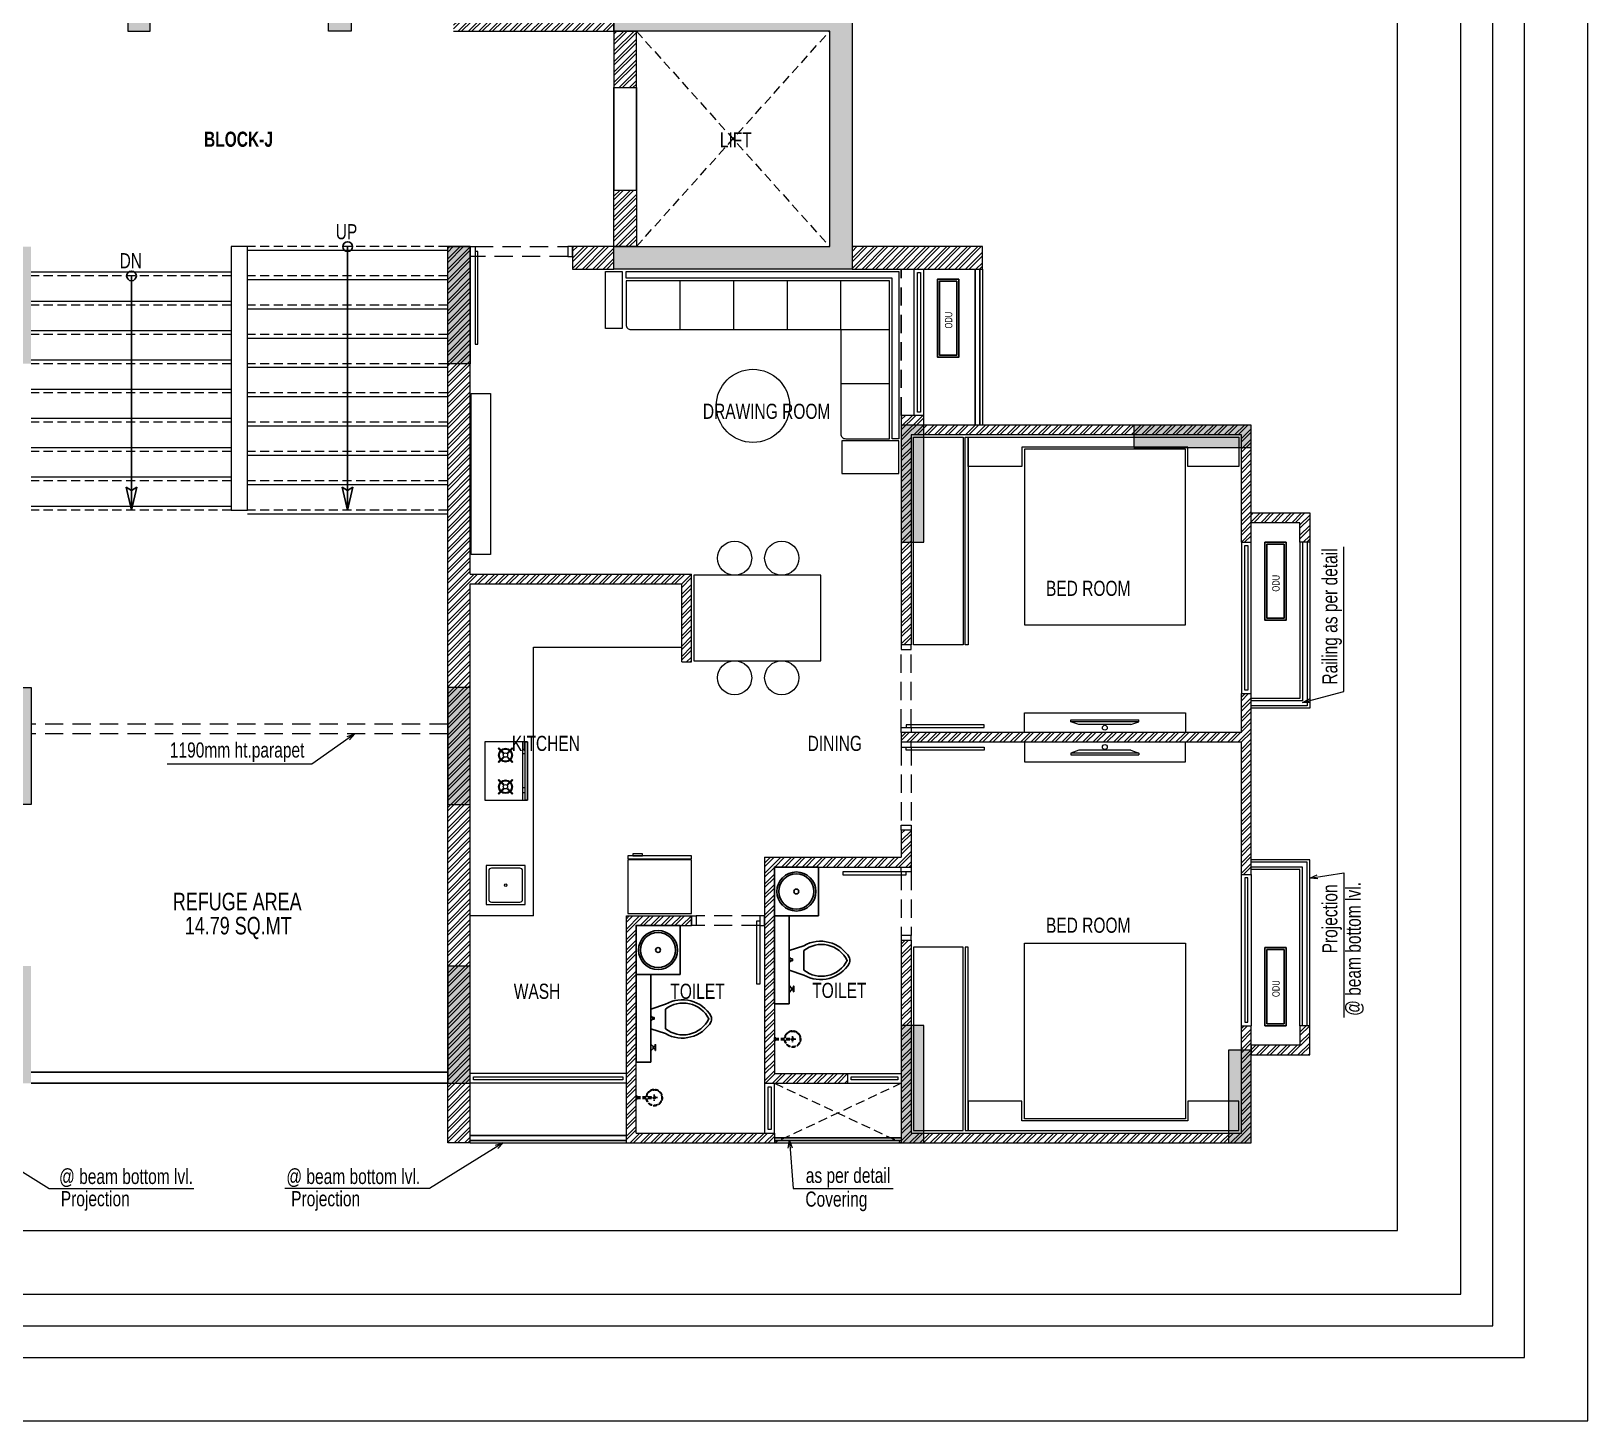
# Model space of a CAD drawing. Header units: inches. Extents: x 822859 to 1009930, y 496782 to 576896.
# Drawn here: x 908492 to 924439, y 501489 to 515730 of the extents above; entities that cross this region are included whole.
import ezdxf
from ezdxf.enums import TextEntityAlignment as Align

# ---------------------------------------------------------------- set-up
doc = ezdxf.new("R2010")
doc.units = ezdxf.units.IN
doc.header["$LTSCALE"] = 750
doc.header["$MEASUREMENT"] = 0
doc.linetypes.add('HIDDEN', pattern=[0.375, 0.25, -0.125])
doc.linetypes.add('HIDDEN2', pattern=[0.1875, 0.125, -0.0625])
for name, color, linetype, lineweight in [('COLUMN', 5, 'Continuous', 13), ('DOOR-MSA', 8, 'Continuous', 13), ('DOTTED LINE-MSA', 8, 'HIDDEN2', 13), ('ELE-01-MSA', 8, 'Continuous', 18), ('ELE-03-MSA', 145, 'Continuous', 18), ('ELE-04-MSA', 139, 'Continuous', 15), ('FURNITURE-MSA', 251, 'Continuous', 5), ('TEXT DETAIL-MSA', 8, 'Continuous', 13), ('TEXT ROOM NAME-MSA', 8, 'Continuous', 13), ('WALL HATCH-MSA', 251, 'Continuous', 9), ('WALL-MSA', 11, 'Continuous', 18), ('WINDOW-MSA', 8, 'Continuous', 13)]:
    doc.layers.add(name, color=color, linetype=linetype, lineweight=lineweight)
for name, color, linetype in [('ELE-02-MSA', 8, 'Continuous'), ('P.FIXTURE', 8, 'Continuous'), ('R.C.C HATCH-MSA', 250, 'Continuous')]:
    doc.layers.add(name, color=color, linetype=linetype)
doc.styles.add('125', font='swisscl.ttf', dxfattribs={"height": 125})
doc.styles.add('ARIAL', font='ARIALN.TTF', dxfattribs={"height": 360})
doc.styles.add('Arial Narrow', font='swisscl.ttf', dxfattribs={"height": 150})
doc.styles.add('Arial-Reg', font='swisscl.ttf', dxfattribs={"height": 155})
doc.styles.add('ARL', font='swisscl.ttf')
doc.styles.add('MtXpl_Swis721_LtCn_B', font='swisscl.ttf')
doc.styles.add('MtXpl_Swis721_LtCn_B_1', font='')
doc.styles.get('MtXpl_Swis721_LtCn_B_1').set_extended_font_data('Swis721 LtCn BT', bold=True)
doc.dimstyles.new('100 K.T', dxfattribs={"dimtxt": 360, "dimasz": 80, "dimexe": 0.18, "dimexo": 0.0625, "dimgap": 1, "dimtad": 1, "dimdec": 0, "dimzin": 0, "dimdsep": 46, "dimtxsty": 'ARIAL', "dimblk": 'DOT', "dimcen": 0.09, "dimse1": 1, "dimse2": 1, "dimclrd": 50, "dimclrt": 256, "dimadec": 0, "dimazin": 0, "dimtfac": 1, "dimtdec": 0, "dimtofl": 0, "dimtmove": 1, "dimatfit": 0, "dimfxl": 1, "dimtolj": 1, "dimtzin": 0, "dimlwd": -1, "dimarcsym": 0})
pattern_1 = [(45, (73952.8, 0), (-53.0330086, 53.0330086), []), (45, (73988.155, 0), (-53.0330086, 53.0330086), [])]

# ---------------------------------------------------------------- blocks, each defined once
blk = doc.blocks.new('A$C16cd5f5f')
at = {"layer": 'WINDOW-MSA', "ltscale": 5000}
for points in [[(50, 50), (50, 850), (80, 850), (80, 50)], [(0, 0), (50, 0), (50, 100), (0, 100)], [(900, 0), (850, 0), (850, 100), (900, 100)]]:
    blk.add_lwpolyline(points, close=True, dxfattribs=at)
at = {"layer": 'WINDOW-MSA', "linetype": 'HIDDEN', "elevation": 0}
blk.add_lwpolyline([(50, 100), (850, 100)], dxfattribs=at)
at = {"layer": 'WINDOW-MSA', "linetype": 'HIDDEN'}
blk.add_lwpolyline([(50, 0), (850, 0)], dxfattribs=at)
blk = doc.blocks.new('A$Ca69f7aba')
at = {"layer": 'WINDOW-MSA', "ltscale": 5000}
for points in [[(-750, 0), (-700, 0), (-700, -100), (-750, -100)], [(0, 0), (-50, 0), (-50, -100), (0, -100)], [(-50, -50), (-50, -700), (-80, -700), (-80, -50)]]:
    blk.add_lwpolyline(points, close=True, dxfattribs=at)
at = {"layer": 'WINDOW-MSA', "linetype": 'HIDDEN'}
blk.add_lwpolyline([(-50, 0), (-700, 0)], dxfattribs=at)
at = {"layer": 'WINDOW-MSA', "linetype": 'HIDDEN', "elevation": 0}
blk.add_lwpolyline([(-50, -100), (-700, -100)], dxfattribs=at)
blk = doc.blocks.new('A$C0454f6c0')
at = {"layer": 'WINDOW-MSA', "ltscale": 5000}
for points in [[(0, 1050), (0, 1000), (-100, 1000), (-100, 1050)], [(0, 0), (0, 50), (-100, 50), (-100, 0)]]:
    blk.add_lwpolyline(points, close=True, dxfattribs=at)
at = {"layer": 'WINDOW-MSA', "linetype": 'HIDDEN'}
for points in [[(-100, 1000), (-100, 50)], [(0, 50), (0, 1000)]]:
    blk.add_lwpolyline(points, dxfattribs=at)
at = {"layer": 'WINDOW-MSA', "ltscale": 5000, "elevation": 0}
blk.add_lwpolyline([(-50, 50), (-1000, 50), (-1000, 80), (-50, 80)], close=True, dxfattribs=at)
blk = doc.blocks.new('A$Cbea8c011')
at = {"layer": 'ELE-02-MSA', "elevation": 0}
for points in [[(400, -108), (-400, -108), (-400, 108), (400, 108)], [(380, -88), (-380, -88), (-380, 88), (380, 88)]]:
    blk.add_lwpolyline(points, close=True, dxfattribs=at)
at = {"layer": 'TEXT DETAIL-MSA', "style": 'Arial Narrow'}
blk.add_text('ODU', height=75, dxfattribs=at).set_placement((-106, -42, 0))
blk = doc.blocks.new('SHOWE')
at = {"linetype": 'HIDDEN', "ltscale": 0.2}
for p, q in [((3964261, -1171718), (3964261, -1171675)), ((3964261, -1171675), (3964263, -1171675)), ((3964261, -1171718), (3964263, -1171718)), ((3964264, -1171676), (3964264, -1171716)), ((3964269, -1171681), (3964269, -1171696)), ((3964269, -1171689), (3964438, -1171689)), ((3964269, -1171712), (3964269, -1171696)), ((3964269, -1171704), (3964438, -1171704)), ((3964479, -1171696), (3964416, -1171696)), ((3964447, -1171665), (3964447, -1171728))]:
    blk.add_line(p, q, dxfattribs=at)
for radius in [12.5, 10.6]:
    blk.add_circle((3964447, -1171696), radius, dxfattribs=at)
for centre, radius, start, end in [((3964262, -1171676), 1.76, 358.0282, 62.0821), ((3964262, -1171716), 1.76, 297.9179, 1.9718), ((3964260, -1171685), 10.1, 28.3436, 64.2104), ((3964260, -1171707), 10.1, 295.7896, 331.6564), ((3964447, -1171696), 84.1, 185.2383, 174.7617), ((3964447, -1171696), 81.4, 185.4105, 174.5895), ((3964447, -1171696), 78, 185.6496, 174.3504)]:
    blk.add_arc(centre, radius, start, end, dxfattribs=at)
blk = doc.blocks.new('t4tgg34')
for points in [[(375405, -62759), (375391, -62745), (375391, -62738), (375371, -62738), (375371, -62720), (375391, -62720), (375391, -62713), (375405, -62699), (375405, -62635), (375255, -62585, 0.412342), (374785, -62709, 0.132891), (374785, -62761, 0.412336), (375255, -62885), (375405, -62835)], [(375255, -62835, -0.475238), (374809, -62735, -0.475243), (375255, -62635)]]:
    blk.add_lwpolyline(points, format="xyb", close=True)
blk.add_lwpolyline([(375255, -62835), (375255, -62635, 0.475243), (374809, -62735, 0.475238), (375255, -62835, 0.489246)], format="xyb")
blk.add_lwpolyline([(375405, -62635), (375405, -62699), (375391, -62713), (375391, -62720), (375371, -62720), (375371, -62738), (375391, -62738), (375391, -62745), (375405, -62759), (375405, -62699), (375405, -62835)])
blk = doc.blocks.new('9')
at = {"linetype": 'Continuous'}
for p, q in [((709870, -390415), (709870, -390434)), ((709876, -390434), (709870, -390434)), ((709876, -390415), (709876, -390434))]:
    blk.add_line(p, q, dxfattribs=at)
for points in [[(709876, -390396), (709876, -390377), (709870, -390377), (709870, -390396)], [(709895, -390396), (709920, -390370), (709920, -390440), (709895, -390415)]]:
    blk.add_lwpolyline(points, dxfattribs=at)
blk.add_lwpolyline([(709895, -390415), (709870, -390415), (709870, -390396), (709895, -390396)], close=True, dxfattribs=at)
blk = doc.blocks.new('BLOCK-G & H TYPICAL COLOUMN')
at = {"layer": 'R.C.C HATCH-MSA'}
h = blk.add_hatch(color=256, dxfattribs=at)
h.dxf.hatch_style = 1
h.paths.add_polyline_path([(172697.62, -104207.75), (172688.57, -104207.75), (172688.57, -104255), (172697.62, -104255)])
h.paths.add_polyline_path([(172327.12, -104207.75), (172336.18, -104207.75), (172336.18, -104255), (172327.12, -104255)])
h.paths.add_polyline_path([(172819.88, -104207.75), (172819.88, -104216.81), (172867.12, -104216.81), (172867.12, -104207.75)])
h.paths.add_polyline_path([(172204.87, -104207.75), (172204.87, -104216.81), (172157.62, -104216.81), (172157.62, -104207.75)])
h.paths.add_polyline_path([(172561.18, -104240.06), (172552.12, -104240.06), (172552.12, -104287.31), (172561.18, -104287.31)])
h.paths.add_polyline_path([(172463.57, -104240.06), (172472.62, -104240.06), (172472.62, -104287.31), (172463.57, -104287.31)])
h.paths.add_polyline_path([(172177.87, -104422.2), (172177.87, -104431.25), (172130.62, -104431.25), (172130.62, -104422.2)])
h.paths.add_polyline_path([(172894.12, -104422.2), (172894.12, -104431.25), (172846.88, -104431.25), (172846.88, -104422.2)])
h.paths.add_polyline_path([(172336.12, -104486.75), (172336.12, -104495.81), (172288.87, -104495.81), (172288.87, -104486.75)])
h.paths.add_polyline_path([(172202.62, -104543.75), (172202.62, -104552.81), (172155.37, -104552.81), (172155.37, -104543.75)])
h.paths.add_polyline_path([(172822.13, -104543.75), (172822.13, -104552.81), (172869.37, -104552.81), (172869.37, -104543.75)])
h.paths.add_polyline_path([(172516.9, -104495.81), (172507.85, -104495.81), (172507.85, -104448.56), (172516.9, -104448.56)])
h.paths.add_polyline_path([(172697.62, -104104.25), (172688.57, -104104.25), (172688.57, -104057.01), (172697.62, -104057.01)])
h.paths.add_polyline_path([(172327.12, -104104.25), (172336.18, -104104.25), (172336.18, -104057.01), (172327.12, -104057.01)])
h.paths.add_polyline_path([(172819.88, -104104.25), (172819.88, -104095.2), (172867.12, -104095.2), (172867.12, -104104.25)])
h.paths.add_polyline_path([(172204.87, -104104.25), (172204.87, -104095.2), (172157.62, -104095.2), (172157.62, -104104.25)])
h.paths.add_polyline_path([(172561.18, -104071.94), (172552.12, -104071.94), (172552.12, -104024.7), (172561.18, -104024.7)])
h.paths.add_polyline_path([(172463.57, -104071.94), (172472.62, -104071.94), (172472.62, -104024.7), (172463.57, -104024.7)])
h.paths.add_polyline_path([(172177.87, -103889.81), (172177.87, -103880.75), (172130.62, -103880.75), (172130.62, -103889.81)])
h.paths.add_polyline_path([(172894.12, -103889.81), (172894.12, -103880.75), (172846.88, -103880.75), (172846.88, -103889.81)])
h.paths.add_polyline_path([(172336.12, -103825.25), (172336.12, -103816.2), (172288.87, -103816.2), (172288.87, -103825.25)])
h.paths.add_polyline_path([(172202.62, -103768.25), (172202.62, -103759.2), (172155.37, -103759.2), (172155.37, -103768.25)])
h.paths.add_polyline_path([(172822.13, -103768.25), (172822.13, -103759.2), (172869.37, -103759.2), (172869.37, -103768.25)])
h.paths.add_polyline_path([(172516.9, -103816.2), (172507.85, -103816.2), (172507.85, -103863.44), (172516.9, -103863.44)])
h.paths.add_polyline_path([(172548.37, -103699.31), (172548.37, -103690.25), (172595.62, -103690.25), (172595.62, -103699.31)])
h.paths.add_polyline_path([(172476.37, -103699.31), (172476.37, -103690.25), (172429.13, -103690.25), (172429.13, -103699.31)])
h.paths.add_polyline_path([(172726.82, -103612.31), (172726.82, -103603.25), (172774.06, -103603.25), (172774.06, -103612.31)])
h.paths.add_polyline_path([(172297.93, -103612.31), (172297.93, -103603.25), (172250.69, -103603.25), (172250.69, -103612.31)])
h.paths.add_polyline_path([(172920.37, -103523.81), (172920.37, -103514.75), (172857.56, -103514.75), (172857.56, -103523.81)])
h.paths.add_polyline_path([(172104.37, -103523.81), (172104.37, -103514.75), (172167.19, -103514.75), (172167.19, -103523.81)])
h.paths.add_polyline_path([(172476.37, -103492.94), (172467.32, -103492.94), (172467.32, -103445.7), (172476.37, -103445.7)])
h.paths.add_polyline_path([(172548.37, -103492.94), (172557.43, -103492.94), (172557.43, -103445.7), (172548.37, -103445.7)])
h.paths.add_polyline_path([(172663.43, -103454.75), (172759.5, -103454.75), (172759.5, -103349.7), (172663.43, -103349.7), (172663.43, -103358.75), (172750.44, -103358.75), (172750.44, -103445.7), (172663.43, -103445.7)])
h.paths.add_polyline_path([(172361.32, -103454.75), (172265.25, -103454.75), (172265.25, -103349.7), (172361.32, -103349.7), (172361.32, -103358.75), (172274.31, -103358.75), (172274.31, -103445.7), (172361.32, -103445.7)])
h.paths.add_polyline_path([(172428.37, -103358.75), (172419.32, -103358.75), (172419.32, -103311.51), (172428.37, -103311.51)])
h.paths.add_polyline_path([(172428.37, -103132.74), (172419.32, -103132.74), (172419.32, -103179.99), (172428.37, -103179.99)])
h.paths.add_polyline_path([(172151.62, -103286.75), (172151.62, -103277.7), (172104.37, -103277.7), (172104.37, -103286.75)])
h.paths.add_polyline_path([(172245.43, -103162.74), (172245.43, -103153.68), (172198.19, -103153.68), (172198.19, -103162.74)])
h.paths.add_polyline_path([(172428.37, -103021.25), (172419.32, -103021.25), (172419.32, -103068.5), (172428.37, -103068.5)])
h.paths.add_polyline_path([(172245.43, -102997.25), (172236.37, -102997.25), (172236.37, -103044.5), (172245.43, -103044.5)])
h.paths.add_polyline_path([(172104.37, -102997.25), (172104.37, -103006.31), (172151.62, -103006.31), (172151.62, -102997.25)])
h.paths.add_polyline_path([(172596.37, -103358.75), (172605.43, -103358.75), (172605.43, -103311.51), (172596.37, -103311.51)])
h.paths.add_polyline_path([(172596.37, -103132.74), (172605.43, -103132.74), (172605.43, -103179.99), (172596.37, -103179.99)])
h.paths.add_polyline_path([(172873.13, -103286.75), (172873.13, -103277.7), (172920.37, -103277.7), (172920.37, -103286.75)])
h.paths.add_polyline_path([(172779.32, -103162.74), (172779.32, -103153.68), (172826.56, -103153.68), (172826.56, -103162.74)])
h.paths.add_polyline_path([(172596.37, -103021.25), (172605.43, -103021.25), (172605.43, -103068.5), (172596.37, -103068.5)])
h.paths.add_polyline_path([(172779.32, -102997.25), (172788.37, -102997.25), (172788.37, -103044.5), (172779.32, -103044.5)])
h.paths.add_polyline_path([(172920.37, -102997.25), (172920.37, -103006.31), (172873.13, -103006.31), (172873.13, -102997.25)])
h.paths.add_polyline_path([(172548.37, -104612.7), (172548.37, -104621.75), (172595.62, -104621.75), (172595.62, -104612.7)])
h.paths.add_polyline_path([(172476.37, -104612.7), (172476.37, -104621.75), (172429.13, -104621.75), (172429.13, -104612.7)])
h.paths.add_polyline_path([(172297.93, -104699.7), (172297.93, -104708.75), (172250.69, -104708.75), (172250.69, -104699.7)])
h.paths.add_polyline_path([(172104.37, -104788.2), (172104.37, -104797.25), (172167.19, -104797.25), (172167.19, -104788.2)])
h.paths.add_polyline_path([(172726.82, -104699.7), (172726.82, -104708.75), (172774.06, -104708.75), (172774.06, -104699.7)])
h.paths.add_polyline_path([(172920.37, -104788.2), (172920.37, -104797.25), (172857.56, -104797.25), (172857.56, -104788.2)])
h.paths.add_polyline_path([(172476.37, -104819.06), (172467.32, -104819.06), (172467.32, -104866.31), (172476.37, -104866.31)])
h.paths.add_polyline_path([(172548.37, -104819.06), (172557.43, -104819.06), (172557.43, -104866.31), (172548.37, -104866.31)])
h.paths.add_polyline_path([(172663.43, -104857.25), (172759.5, -104857.25), (172759.5, -104962.31), (172663.43, -104962.31), (172663.43, -104953.25), (172750.44, -104953.25), (172750.44, -104866.31), (172663.43, -104866.31)])
h.paths.add_polyline_path([(172361.32, -104857.25), (172265.25, -104857.25), (172265.25, -104962.31), (172361.32, -104962.31), (172361.32, -104953.25), (172274.31, -104953.25), (172274.31, -104866.31), (172361.32, -104866.31)])
h.paths.add_polyline_path([(172428.37, -104953.25), (172419.32, -104953.25), (172419.32, -105000.5), (172428.37, -105000.5)])
h.paths.add_polyline_path([(172428.37, -105178.31), (172419.32, -105178.31), (172419.32, -105131.06), (172428.37, -105131.06)])
h.paths.add_polyline_path([(172151.62, -105025.25), (172151.62, -105034.31), (172104.37, -105034.31), (172104.37, -105025.25)])
h.paths.add_polyline_path([(172245.43, -105072.5), (172236.37, -105072.5), (172236.37, -105025.25), (172245.43, -105025.25)])
h.paths.add_polyline_path([(172428.37, -105290.75), (172419.32, -105290.75), (172419.32, -105243.51), (172428.37, -105243.51)])
h.paths.add_polyline_path([(172245.43, -105314.75), (172236.37, -105314.75), (172236.37, -105267.51), (172245.43, -105267.51)])
h.paths.add_polyline_path([(172104.37, -105277.35), (172113.43, -105277.35), (172113.43, -105314.75), (172104.37, -105314.75)])
h.paths.add_polyline_path([(172596.37, -104953.25), (172605.43, -104953.25), (172605.43, -105000.5), (172596.37, -105000.5)])
h.paths.add_polyline_path([(172596.37, -105178.31), (172605.43, -105178.31), (172605.43, -105131.06), (172596.37, -105131.06)])
h.paths.add_polyline_path([(172873.13, -105025.25), (172873.13, -105034.31), (172920.37, -105034.31), (172920.37, -105025.25)])
h.paths.add_polyline_path([(172788.37, -105025.25), (172779.32, -105025.25), (172779.32, -105072.5), (172788.37, -105072.5)])
h.paths.add_polyline_path([(172596.37, -105290.75), (172605.43, -105290.75), (172605.43, -105243.51), (172596.37, -105243.51)])
h.paths.add_polyline_path([(172779.32, -105314.75), (172788.37, -105314.75), (172788.37, -105267.51), (172779.32, -105267.51)])
h.paths.add_polyline_path([(172911.32, -105314.75), (172920.37, -105314.75), (172920.37, -105277.35), (172911.32, -105277.35)])
h.paths.add_polyline_path([(172688.63, -104486.75), (172688.63, -104495.81), (172735.87, -104495.81), (172735.87, -104486.75)])
h.paths.add_polyline_path([(172688.63, -103825.25), (172688.63, -103816.2), (172735.87, -103816.2), (172735.87, -103825.25)])
at = {"layer": 'COLUMN'}
for points in [[(172476.37, -104819.06), (172467.32, -104819.06), (172467.32, -104866.31), (172476.37, -104866.31)], [(172548.37, -104819.06), (172557.43, -104819.06), (172557.43, -104866.31), (172548.37, -104866.31)], [(172663.43, -104857.25), (172759.5, -104857.25), (172759.5, -104962.31), (172663.43, -104962.31), (172663.43, -104953.25), (172750.44, -104953.25), (172750.44, -104866.31), (172663.43, -104866.31)], [(172596.37, -104953.25), (172605.43, -104953.25), (172605.43, -105000.5), (172596.37, -105000.5)], [(172788.37, -105025.25), (172779.32, -105025.25), (172779.32, -105072.5), (172788.37, -105072.5)], [(172873.13, -105025.25), (172873.13, -105034.31), (172920.37, -105034.31), (172920.37, -105025.25)], [(172428.37, -105178.31), (172419.32, -105178.31), (172419.32, -105131.06), (172428.37, -105131.06)], [(172596.37, -105178.31), (172605.43, -105178.31), (172605.43, -105131.06), (172596.37, -105131.06)], [(172596.37, -105290.75), (172605.43, -105290.75), (172605.43, -105243.51), (172596.37, -105243.51)], [(172779.32, -105314.75), (172788.37, -105314.75), (172788.37, -105267.51), (172779.32, -105267.51)], [(172911.32, -105314.75), (172920.37, -105314.75), (172920.37, -105277.35), (172911.32, -105277.35)]]:
    blk.add_lwpolyline(points, close=True, dxfattribs=at)
blk = doc.blocks.new('_Dot')
at = {"linetype": 'ByBlock', "lineweight": -2}
blk.add_line((-0.5, 0), (-1, 0), dxfattribs=at)
at = {"linetype": 'ByBlock', "const_width": 0.5}
blk.add_lwpolyline([(-0.25, 0, 1), (0.25, 0, 1)], format="xyb", close=True, dxfattribs=at)
blk = doc.blocks.new('G$C7997B730')
at = {"layer": 'FURNITURE-MSA'}
for p, q in [((36, 1325, 0), (0, 1325, 0)), ((0, 1325, 0), (0, 0, 0)), ((36, 1325, 0), (0, 1325, 0)), ((93, 1169, 0), (36, 1325, 0)), ((36, 0, 0), (36, 1325, 0)), ((93, 1169, 0), (36, 1325, 0)), ((93, 156, 0), (93, 1169, 0)), ((36, 0, 0), (0, 0, 0)), ((93, 156, 0), (36, 0, 0))]:
    blk.add_line(p, q, dxfattribs=at)
blk = doc.blocks.new('G$CA9DB4A96')
at = {"layer": 'FURNITURE-MSA'}
for points in [[(550, 0), (550, 650), (0, 650), (0, 0)], [(560, 0), (590, 0), (590, 650), (560, 650)], [(590, 500), (610, 500), (610, 600), (590, 600)]]:
    blk.add_lwpolyline(points, close=True, dxfattribs=at)
blk = doc.blocks.new('STUV')
at = {"layer": 'FURNITURE-MSA'}
for p, q in [((169, 0, 0), (169, -600, 0)), ((-81, -70), (-75, -63)), ((-31, -120), (-81, -70)), ((-81, -207), (-31, -157)), ((-75, -63), (-25, -113)), ((-25, -113), (-31, -120)), ((-31, -157), (-25, -163)), ((12, -113), (62, -63)), ((18, -120), (12, -113)), ((12, -163), (18, -157)), ((68, -70), (18, -120)), ((18, -157), (68, -207)), ((62, -63), (68, -70)), ((169, -76, 0), (194, -76, 0)), ((194, -126, 0), (169, -126, 0)), ((-75, -213), (-81, -207)), ((-25, -163), (-75, -213)), ((62, -213), (12, -163)), ((68, -207), (62, -213)), ((-81, -393), (-75, -387)), ((-31, -443), (-81, -393)), ((-75, -387), (-25, -437)), ((-25, -437), (-31, -443)), ((12, -437), (62, -387)), ((18, -443), (12, -437)), ((68, -393), (18, -443)), ((62, -387), (68, -393)), ((194, -474, 0), (169, -474, 0)), ((-81, -530), (-31, -480)), ((-75, -537), (-81, -530)), ((-25, -487), (-75, -537)), ((-31, -480), (-25, -487)), ((12, -487), (18, -480)), ((62, -537), (12, -487)), ((18, -480), (68, -530)), ((68, -530), (62, -537)), ((194, -524, 0), (169, -524, 0))]:
    blk.add_line(p, q, dxfattribs=at)
for points in [[(-219, -600), (219, -600), (219, 0), (-219, 0)], [(219, -600), (194, -600), (194, 0), (219, 0)]]:
    blk.add_lwpolyline(points, close=True, dxfattribs=at)
for centre, radius in [((-7, -138), 70.6), ((-7, -138), 61.8), ((-7, -138), 22.1), ((-7, -462), 70.6), ((-7, -462), 61.8), ((-7, -462), 22.1)]:
    blk.add_circle(centre, radius, dxfattribs=at)
blk = doc.blocks.new('G$C1887B0AA')
at = {"layer": 'FURNITURE-MSA'}
blk.add_lwpolyline([(0, 0), (300, 0), (300, 300), (0, 300)], close=True, dxfattribs=at)
blk.add_lwpolyline([(40, 20), (260, 20, 0.414214), (280, 40), (280, 260, 0.414214), (260, 280), (40, 280, 0.414214), (20, 260), (20, 40, 0.414214)], format="xyb", close=True, dxfattribs=at)
blk.add_circle((150, 150), 10, dxfattribs=at)
blk = doc.blocks.new('A$Caebde61c')
at = {"layer": 'FURNITURE-MSA'}
for p, q in [((14874, -50032), (14874, -50532)), ((15424, -50032), (15424, -50532)), ((15974, -50032), (15974, -50532)), ((16524, -50532, 0), (16524, -50032, 0)), ((16524, -50532, 0), (17024, -50532, 0)), ((16524, -51084, 0), (17024, -51084, 0)), ((13377, -56540), (13377, -53787)), ((13377, -53787), (14894, -53787))]:
    blk.add_line(p, q, dxfattribs=at)
for points in [[(14284, -50522), (14114, -50522), (14114, -49937), (14284, -49937)], [(17119, -51651), (17049, -51651), (17049, -50007), (14324, -50007), (14324, -49937), (17119, -49937)], [(12936, -52837), (12736, -52837), (12736, -51187), (12936, -51187)], [(17269, -53761), (17269, -51636), (17779, -51636), (17779, -53761)], [(17799, -53761), (17799, -51636), (17829, -51636), (17829, -53761)], [(20079, -51736), (18379, -51736), (18379, -51936), (17829, -51936), (17829, -51636), (20601, -51636), (20601, -51936), (20079, -51936)], [(16534, -51671), (16534, -52007), (17119, -52007), (17119, -51671)], [(18404, -51756), (18404, -53556), (20054, -53556), (20054, -51756)], [(16319, -53050), (15019, -53050), (15019, -53925), (16319, -53925)], [(20054, -54461), (20054, -54661), (18404, -54661), (18404, -54461)], [(20054, -54961), (20054, -54761), (18404, -54761), (18404, -54961)], [(17269, -56860), (17269, -58740), (17779, -58740), (17779, -56860)], [(17799, -56860), (17799, -58740), (17829, -58740), (17829, -56860)], [(18404, -58620), (18404, -56820), (20054, -56820), (20054, -58620)], [(20079, -58640), (18379, -58640), (18379, -58440), (17829, -58440), (17829, -58740), (20601, -58740), (20601, -58440), (20079, -58440)]]:
    blk.add_lwpolyline(points, close=True, dxfattribs=at)
blk.add_lwpolyline([(17024, -50032), (14324, -50032), (14324, -50482, 0.414214), (14374, -50532), (16524, -50532), (16524, -51601, 0.414214), (16574, -51651), (17024, -51651), (17024, -50032)], format="xyb", dxfattribs=at)
blk.add_lwpolyline([(13377, -56540), (12727, -56540)], dxfattribs=at)
for centre, radius in [((15624, -51314, 0), 375), ((15436, -52875), 175), ((15919, -52875), 175), ((15436, -54100), 175), ((15919, -54100), 175), ((19229, -54612, 0), 25), ((19229, -54810, 0), 25)]:
    blk.add_circle(centre, radius, dxfattribs=at)
for name, p, xscale, yscale, zscale, rotation in [('G$C7997B730', (19576, -54531, 0), -0.5248800000000006, 0.5248800000000006, 0.5248800000000006, 90), ('G$C7997B730', (19576, -54891, 0), 0.5248800000000006, 0.5248800000000006, 0.5248800000000006, 90.00000000000001), ('G$C1887B0AA', (12891, -56025), 1.333333333333334, 1.333333333333334, 1.333333333333334, 270)]:
    blk.add_blockref(name, p, dxfattribs=dict(at, xscale=xscale, yscale=yscale, zscale=zscale, rotation=rotation))
blk.add_blockref('STUV', (13096, -54755), dxfattribs=at)
at = {"layer": 'FURNITURE-MSA', "rotation": 90.00000000000001}
blk.add_blockref('G$CA9DB4A96', (14994, -56515), dxfattribs=at)

msp = doc.modelspace()

# ---------------------------------------------------------------- hatches: boundary and pattern name
at = {"layer": 'WALL HATCH-MSA'}
h = msp.add_hatch(dxfattribs=at)
h.set_pattern_fill('ANSI32', color=256, scale=200)
h.set_pattern_definition(pattern_1)
h.paths.add_polyline_path([(914462, 515830), (912820, 515830), (912820, 515730), (914462, 515730)])
h = msp.add_hatch(dxfattribs=at)
h.set_pattern_fill('ANSI32', color=256, scale=200)
h.set_pattern_definition(pattern_1)
h.paths.add_polyline_path([(914692, 515730), (914462, 515730), (914462, 515151), (914692, 515151)])
h = msp.add_hatch(dxfattribs=at)
h.set_pattern_fill('ANSI32', color=256, scale=200)
h.set_pattern_definition(pattern_1)
h.paths.add_polyline_path([(914462, 513522), (914692, 513522), (914692, 514101), (914462, 514101)])
h = msp.add_hatch(dxfattribs=at)
h.set_pattern_fill('ANSI32', color=256, scale=200)
h.set_pattern_definition(pattern_1)
h.paths.add_polyline_path([(912759, 504339), (912989, 504339), (912989, 510067), (915156, 510067), (915156, 509267), (915256, 509267), (915256, 510167), (912989, 510167), (912989, 513522), (912759, 513522)])
h = msp.add_hatch(dxfattribs=at)
h.set_pattern_fill('ANSI32', color=256, scale=200)
h.set_pattern_definition(pattern_1)
h.paths.add_polyline_path([(914462, 513292), (914462, 513522), (914039, 513522), (914039, 513292)], flags=17)
h = msp.add_hatch(dxfattribs=at)
h.set_pattern_fill('ANSI32', color=256, scale=200)
h.set_pattern_definition(pattern_1)
h.paths.add_polyline_path([(918236, 513292), (918236, 513522), (916902, 513522), (916902, 513292)])
h = msp.add_hatch(dxfattribs=at)
h.set_pattern_fill('ANSI32', color=256, scale=200)
h.set_pattern_definition(pattern_1)
h.paths.add_polyline_path([(917406, 511792), (917406, 509443), (917506, 509443), (917506, 511593), (920889, 511593), (920889, 510493), (920989, 510493), (920989, 511693), (917636, 511693), (917636, 511792)])
h = msp.add_hatch(dxfattribs=at)
h.set_pattern_fill('ANSI32', color=256, scale=200)
h.set_pattern_definition(pattern_1)
h.paths.add_polyline_path([(920989, 510793), (920989, 510693), (921489, 510693), (921489, 510493), (921589, 510493), (921589, 510793)])
h = msp.add_hatch(dxfattribs=at)
h.set_pattern_fill('ANSI32', color=256, scale=200)
h.set_pattern_definition(pattern_1)
h.paths.add_polyline_path([(920989, 508943), (920889, 508943), (920889, 508543), (917406, 508543), (917406, 508443), (920889, 508443), (920889, 507089), (920989, 507089)])
h = msp.add_hatch(dxfattribs=at)
h.set_pattern_fill('ANSI32', color=256, scale=200)
h.set_pattern_definition(pattern_1)
h.paths.add_polyline_path([(916106, 505049), (916106, 507164), (917506, 507164), (917506, 507543), (917406, 507543), (917406, 507264), (916006, 507264), (916006, 504949), (916856, 504949), (916856, 505049)])
h = msp.add_hatch(dxfattribs=at)
h.set_pattern_fill('ANSI32', color=256, scale=200)
h.set_pattern_definition(pattern_1)
h.paths.add_polyline_path([(914689, 504439), (914689, 506564), (915256, 506564), (915256, 506664), (914589, 506664), (914589, 504339), (916106, 504339), (916106, 504439)])
h = msp.add_hatch(dxfattribs=at)
h.set_pattern_fill('ANSI32', color=256, scale=200)
h.set_pattern_definition(pattern_1)
h.paths.add_polyline_path([(920989, 505539), (920889, 505539), (920889, 504439), (917506, 504439), (917506, 506414), (917406, 506414), (917406, 504339), (920989, 504339)])
h = msp.add_hatch(dxfattribs=at)
h.set_pattern_fill('ANSI32', color=256, scale=200)
h.set_pattern_definition(pattern_1)
h.paths.add_polyline_path([(921589, 505239), (921589, 505539), (921489, 505539), (921489, 505339), (920989, 505339), (920989, 505239)])

# ---------------------------------------------------------------- linework, layer by layer
for p, q in [((911734, 510822), (911734, 513522)), ((909520, 510822), (909520, 513222)), ((909520, 510822), (909465, 511058)), ((909465, 511058), (909520, 511023)), ((909520, 510822), (909574, 511058)), ((909574, 511058), (909520, 511023)), ((911734, 510822), (911679, 511058)), ((911679, 511058), (911734, 511023)), ((911734, 510822), (911789, 511058)), ((911789, 511058), (911734, 511023))]:
    msp.add_line(p, q)
for points in [[(912759, 505064), (908492, 505064)], [(912759, 504949), (908492, 504949)]]:
    msp.add_lwpolyline(points)
for centre in [(911734, 513522), (909520, 513222)]:
    msp.add_circle(centre, 50)
at = {"layer": 'Defpoints', "color": 1, "lineweight": 0}
for points in [[(924439, 566054), (896812, 566054), (896812, 501489), (924439, 501489)], [(923789, 565404), (897462, 565404), (897462, 502139), (923789, 502139)], [(923464, 565079), (897787, 565079), (897787, 502464), (923464, 502464)], [(923139, 564754), (898112, 564754), (898112, 502789), (923139, 502789)], [(922489, 564104), (898762, 564104), (898762, 503439), (922489, 503439)]]:
    msp.add_lwpolyline(points, close=True, dxfattribs=at)
at = {"layer": 'DOTTED LINE-MSA'}
for p, q in [((914692, 513522), (916672, 515730)), ((914692, 515730), (916672, 513522)), ((912759, 513522), (910709, 513522)), ((910542, 513222), (908492, 513222)), ((912759, 513222), (910709, 513222)), ((910542, 512922), (908492, 512922)), ((912759, 512922), (910709, 512922)), ((910542, 512622), (908492, 512622)), ((912759, 512622), (910709, 512622)), ((910542, 512322), (908492, 512322)), ((912759, 512322), (910709, 512322)), ((910542, 512022), (908492, 512022)), ((912759, 512022), (910709, 512022)), ((910542, 511722), (908492, 511722)), ((912759, 511722), (910709, 511722)), ((910542, 511422), (908492, 511422)), ((912759, 511422), (910709, 511422)), ((910542, 511122), (908492, 511122)), ((912759, 511122), (910709, 511122)), ((910542, 510822), (908492, 510822)), ((912759, 510822), (910709, 510822)), ((916106, 504949), (917406, 504339)), ((917406, 504949), (916106, 504339))]:
    msp.add_line(p, q, dxfattribs=at)
at = {"layer": 'ELE-01-MSA'}
for p, q in [((912759, 513482), (910709, 513482)), ((910542, 513259), (908492, 513259)), ((912759, 513182), (910709, 513182)), ((910542, 512959), (908492, 512959)), ((912759, 512882), (910709, 512882)), ((910542, 512659), (908492, 512659)), ((912759, 512582), (910709, 512582)), ((910542, 512359), (908492, 512359)), ((912759, 512282), (910709, 512282)), ((910542, 512059), (908492, 512059)), ((912759, 511982), (910709, 511982)), ((910542, 511759), (908492, 511759)), ((912759, 511682), (910709, 511682)), ((910542, 511459), (908492, 511459)), ((912759, 511382), (910709, 511382)), ((910542, 511159), (908492, 511159)), ((912759, 511082), (910709, 511082)), ((910542, 510859), (908492, 510859)), ((912759, 510782), (910709, 510782))]:
    msp.add_line(p, q, dxfattribs=at)
at = {"layer": 'ELE-01-MSA', "lineweight": 0}
for p, q in [((921514, 510493), (921514, 508868)), ((921564, 510493), (921564, 508818)), ((921514, 508868), (920989, 508868)), ((921564, 508818), (920989, 508818)), ((921564, 507214), (920989, 507214)), ((921514, 507164), (920989, 507164)), ((921514, 505539), (921514, 507164)), ((921564, 505539), (921564, 507214))]:
    msp.add_line(p, q, dxfattribs=at)
at = {"layer": 'ELE-01-MSA'}
msp.add_lwpolyline([(910709, 513522), (910542, 513522), (910542, 510822), (910709, 510822)], close=True, dxfattribs=at)
at = {"layer": 'ELE-02-MSA'}
for p, q in [((914462, 515151), (914462, 514101)), ((914692, 514101), (914692, 515151)), ((918161, 513292), (918161, 511693)), ((918211, 513292), (918211, 511693)), ((912989, 504414), (914589, 504414)), ((912989, 504364), (914589, 504364)), ((916106, 504389), (917406, 504389)), ((916106, 504364), (917406, 504364))]:
    msp.add_line(p, q, dxfattribs=at)
at = {"layer": 'ELE-02-MSA', "linetype": 'HIDDEN'}
msp.add_line((917406, 511792), (917406, 513292), dxfattribs=at)
at = {"layer": 'ELE-03-MSA', "lineweight": 0}
for p, q in [((921489, 510493), (921489, 508893)), ((921589, 510493), (921589, 508793)), ((921489, 508893), (920989, 508893)), ((921589, 508793), (920989, 508793)), ((921589, 507239), (920989, 507239)), ((921489, 507139), (920989, 507139)), ((921489, 505539), (921489, 507139)), ((921589, 505539), (921589, 507239))]:
    msp.add_line(p, q, dxfattribs=at)
at = {"layer": 'ELE-03-MSA', "linetype": 'HIDDEN'}
for p, q in [((912759, 508630), (908492, 508630)), ((912759, 508530), (908492, 508530))]:
    msp.add_line(p, q, dxfattribs=at)
at = {"layer": 'ELE-04-MSA'}
for p, q in [((918236, 513292), (918236, 511693)), ((912989, 504339), (914589, 504339)), ((916106, 504339), (917406, 504339))]:
    msp.add_line(p, q, dxfattribs=at)
at = {"layer": 'P.FIXTURE'}
for points in [[(916556, 506664), (916106, 506664), (916106, 507164), (916556, 507164)], [(916256, 505764), (916256, 506664), (916106, 506664), (916106, 505764)], [(915139, 506064), (914689, 506064), (914689, 506564), (915139, 506564)], [(914839, 505164), (914839, 506064), (914689, 506064), (914689, 505164)]]:
    msp.add_lwpolyline(points, close=True, dxfattribs=at)
for centre, radius in [((916331, 506914), 200), ((916331, 506914), 180), ((916331, 506914), 25), ((914914, 506314), 200), ((914914, 506314), 180), ((914914, 506314), 25)]:
    msp.add_circle(centre, radius, dxfattribs=at)
at = {"layer": 'WALL-MSA'}
for p, q in [((912820, 515730), (914692, 515730)), ((912759, 504339), (912759, 513522)), ((912989, 513522), (912759, 513522)), ((912989, 510167), (912989, 513522)), ((917406, 511792), (917406, 509443)), ((920889, 511593), (917506, 511593)), ((917506, 511593), (917506, 509443)), ((920989, 511693), (917636, 511693)), ((912989, 510167), (915256, 510167)), ((915256, 509267), (915256, 510167)), ((912989, 504339), (912989, 510067)), ((912989, 510067), (915156, 510067)), ((915156, 509267), (915156, 510067)), ((917506, 509443), (917406, 509443)), ((915156, 509267), (915256, 509267)), ((920889, 508543), (917406, 508543)), ((917406, 508543), (917406, 508443)), ((920889, 508443), (917406, 508443)), ((917506, 507543, 0), (917406, 507543, 0)), ((917406, 507543, 0), (917406, 507264)), ((917506, 507543, 0), (917506, 507164)), ((916006, 507264), (917406, 507264)), ((916006, 507264), (916006, 504949)), ((916106, 507164), (917506, 507164)), ((916106, 507164), (916106, 505049)), ((914589, 506664), (915256, 506664)), ((914589, 504339), (914589, 506664)), ((915256, 506664), (915256, 506564)), ((914689, 506564), (915256, 506564)), ((914689, 504439), (914689, 506564)), ((917406, 506414, 0), (917506, 506414, 0)), ((917406, 506414, 0), (917406, 504339)), ((917506, 506414, 0), (917506, 504439)), ((916106, 505049), (916856, 505049)), ((916856, 505049), (916856, 504949)), ((916006, 504949), (916856, 504949)), ((914689, 504439), (916106, 504439)), ((916106, 504439), (916106, 504339)), ((917506, 504439), (920889, 504439)), ((912989, 504339), (912759, 504339)), ((914589, 504339), (916106, 504339)), ((917406, 504339), (920989, 504339))]:
    msp.add_line(p, q, dxfattribs=at)
at = {"layer": 'WALL-MSA', "linetype": 'ByBlock'}
for p, q in [((917636, 511792), (917406, 511792)), ((917636, 511693), (917636, 511792)), ((920889, 510493), (920889, 511593)), ((920989, 510493), (920989, 511693)), ((920889, 510493), (920989, 510493)), ((920889, 508543), (920889, 508943)), ((920889, 508943), (920989, 508943)), ((920989, 507089), (920989, 508943)), ((920889, 507089), (920889, 508443)), ((920889, 507089), (920989, 507089)), ((920889, 504439), (920889, 505539)), ((920889, 505539), (920989, 505539)), ((920989, 504339), (920989, 505539))]:
    msp.add_line(p, q, dxfattribs=at)
at = {"layer": 'WALL-MSA'}
for points in [[(914462, 515830), (914462, 515151), (914692, 515151), (914692, 515730)], [(914692, 513522), (914039, 513522), (914039, 513292), (914462, 513292), (914462, 514101)], [(914462, 514101), (914692, 514101), (914692, 513522)]]:
    msp.add_lwpolyline(points, dxfattribs=at)
msp.add_lwpolyline([(918236, 513522), (916902, 513522), (916902, 513292), (918236, 513292)], close=True, dxfattribs=at)
at = {"layer": 'WALL-MSA', "linetype": 'ByBlock'}
for points in [[(921589, 510793), (921589, 510493), (921489, 510493), (921489, 510693), (920989, 510693), (920989, 510793)], [(921589, 505239), (921589, 505539), (921489, 505539), (921489, 505339), (920989, 505339), (920989, 505239)]]:
    msp.add_lwpolyline(points, close=True, dxfattribs=at)
at = {"layer": 'WINDOW-MSA'}
for p, q in [((917536, 511792), (917536, 513292)), ((917636, 511792), (917636, 513292)), ((920889, 510493), (920889, 508943)), ((920989, 508943), (920989, 510493)), ((920889, 505539), (920889, 507089)), ((920989, 507089), (920989, 505539)), ((914589, 505049), (912989, 505049)), ((914589, 504949), (914589, 505049)), ((916856, 505049), (917406, 505049)), ((914589, 504949), (912989, 504949)), ((916006, 504949), (916006, 504439)), ((916106, 504439), (916106, 504949)), ((916856, 504949), (917406, 504949))]:
    msp.add_line(p, q, dxfattribs=at)
for points in [[(917601, 513257), (917601, 511827), (917571, 511827), (917571, 513257)], [(920924, 508978), (920924, 510458), (920954, 510458), (920954, 508978)], [(920924, 507054), (920924, 505574), (920954, 505574), (920954, 507054)], [(914554, 505014), (914554, 504984), (913024, 504984), (913024, 505014)], [(916071, 504914), (916071, 504474), (916041, 504474), (916041, 504914)], [(917371, 505014), (917371, 504984), (916891, 504984), (916891, 505014)]]:
    msp.add_lwpolyline(points, close=True, dxfattribs=at)

# ---------------------------------------------------------------- block references
at = {"rotation": 90.00000000000001}
for p in [(917886, 512789), (921239, 510093, 0), (921239, 505939, 0)]:
    msp.add_blockref('A$Cbea8c011', p, dxfattribs=at)
at = {"layer": 'COLUMN', "xscale": 25.4, "yscale": 25.4, "zscale": 25.4}
msp.add_blockref('BLOCK-G & H TYPICAL COLOUMN', (-3471189, 3179334), dxfattribs=at)
at = {"layer": 'DOOR-MSA', "extrusion": (1.29144e-41, -1.29247e-26, -1), "zscale": -1.000000000000001, "rotation": 90.00000000000001}
msp.add_blockref('A$C0454f6c0', (-912989, 513522, 0), dxfattribs=at)
at = {"layer": 'DOOR-MSA', "xscale": -1, "rotation": 270}
for name, p in [('A$C16cd5f5f', (917406, 508543, 0)), ('A$Ca69f7aba', (917506, 507164))]:
    msp.add_blockref(name, p, dxfattribs=at)
at = {"layer": 'DOOR-MSA', "extrusion": (2.86986e-42, 1.29247e-26, -1), "xscale": -1, "zscale": -1, "rotation": 90}
msp.add_blockref('A$C16cd5f5f', (-917406, 508443), dxfattribs=at)
at = {"layer": 'DOOR-MSA'}
msp.add_blockref('A$Ca69f7aba', (916006, 506664, 0), dxfattribs=at)
at = {"layer": 'FURNITURE-MSA'}
msp.add_blockref('A$Caebde61c', (900262, 563204), dxfattribs=at)
at = {"layer": 'P.FIXTURE', "xscale": -1}
for p in [(1291661, 568943, 0), (1290244, 568343, 0)]:
    msp.add_blockref('t4tgg34', p, dxfattribs=at)
at = {"layer": 'P.FIXTURE', "color": 1, "xscale": -1}
for p in [(1626176, 896320, 0), (1624759, 895720, 0)]:
    msp.add_blockref('9', p, dxfattribs=at)
at = {"layer": 'P.FIXTURE', "lineweight": 30}
for p in [(-3048155, 1677098), (-3049572, 1676498)]:
    msp.add_blockref('SHOWE', p, dxfattribs=at)

# ---------------------------------------------------------------- texts
at = {"layer": 'TEXT DETAIL-MSA', "style": '125'}
for s, p in [('Railing as per detail', (921795, 509732)), ('Projection', (921795, 506633)), ('@ beam bottom lvl.', (922035, 506325))]:
    msp.add_text(s, height=155, rotation=90, dxfattribs=at).set_placement(p, align=Align.MIDDLE_CENTER)
for s, p in [('1190mm ht.parapet', (910602, 508364)), ('@ beam bottom lvl.', (909464, 503994)), ('@ beam bottom lvl.', (911792, 503994)), ('as per detail', (916860, 504005)), ('Projection', (909149, 503766)), ('Projection', (911509, 503766)), ('Covering ', (916763, 503762))]:
    msp.add_text(s, height=155, dxfattribs=at).set_placement(p, align=Align.MIDDLE_CENTER)
at = {"layer": 'TEXT ROOM NAME-MSA', "lineweight": 0}
for s, style, p in [('BLOCK-J', 'MtXpl_Swis721_LtCn_B_1', (910263, 514545)), ('LIFT', 'Arial-Reg', (915547, 514539)), ('UP', 'Arial-Reg', (911612, 513597)), ('DN', 'Arial-Reg', (909398, 513300)), ('DRAWING ROOM', 'MtXpl_Swis721_LtCn_B', (915373, 511757)), ('BED ROOM', 'MtXpl_Swis721_LtCn_B', (918888, 509943)), ('KITCHEN', 'MtXpl_Swis721_LtCn_B', (913416, 508354)), ('DINING', 'MtXpl_Swis721_LtCn_B', (916447, 508354)), ('BED ROOM', 'MtXpl_Swis721_LtCn_B', (918888, 506491)), ('WASH', 'MtXpl_Swis721_LtCn_B', (913436, 505814)), ('TOILET', 'MtXpl_Swis721_LtCn_B', (915040, 505814)), ('TOILET', 'MtXpl_Swis721_LtCn_B', (916493, 505823))]:
    msp.add_text(s, height=155, dxfattribs=dict(at, style=style)).set_placement(p)
at = {"layer": 'TEXT ROOM NAME-MSA', "lineweight": 0, "style": 'ARL'}
for s, p in [('REFUGE AREA', (910603, 506721)), ('14.79 SQ.MT', (910613, 506474))]:
    msp.add_text(s, height=179.54, dxfattribs=at).set_placement(p, align=Align.CENTER)

# ---------------------------------------------------------------- leaders
at = {"layer": 'TEXT DETAIL-MSA'}
for points in [[(921514, 508849), (921939, 508963), (921939, 510445)], [(911808, 508530), (911366, 508220), (909885, 508220)], [(921589, 507050), (921939, 507106), (921939, 505624)], [(907923, 504339), (908678, 503869), (910159, 503869)], [(913328, 504339), (912573, 503869), (911092, 503869)], [(916261, 504364), (916297, 503869), (917321, 503869)]]:
    msp.add_leader(points, dimstyle='100 K.T', override={"dimgap": 1, "dimtad": 0, "dimclrd": 256, "dimldrblk": 'Open30'}, dxfattribs=at)

doc.saveas('drawing.dxf')
